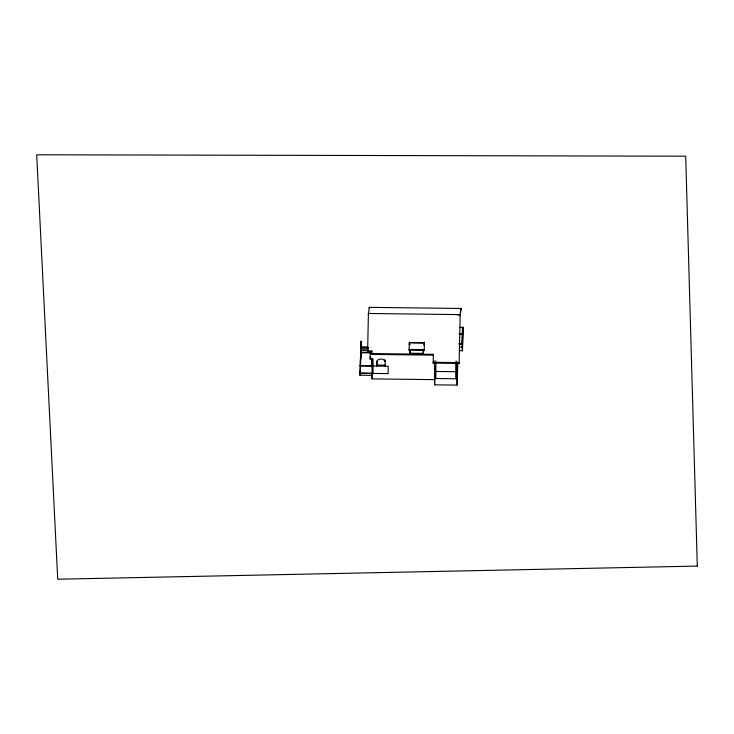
<?xml version="1.0" encoding="UTF-8"?>
<svg xmlns="http://www.w3.org/2000/svg" width="734" height="734" viewBox="0 0 734 734"><rect width="100%" height="100%" fill="white"/><g stroke="black" fill="none" stroke-linecap="round" stroke-linejoin="round"><path stroke-width="1.1" d="M372.129 360.22L372.156 358.632M367.615 351.769L367.615 350.953L371.854 351.008L371.854 351.815L367.615 351.769L368.413 313.482L460.163 314.602L461.062 308.464L369.312 307.353L368.413 314.299L368.413 313.482M371.799 354.394L371.799 353.577L433.344 354.329L433.344 355.146L371.799 354.394L371.854 351.008M410.104 350.008L410.04 353.228L423.289 353.393L423.353 350.173M461.062 308.464L460.163 315.409L460.163 314.602L459.135 363.413L433.17 363.091L433.344 354.329M371.854 375.358L359.926 375.212L361.045 341.273L361.302 346.852M360.009 371.074L359.926 373.267L388.148 373.606L388.148 366.202L359.926 365.862M370.202 358.779L372.055 358.807L372.055 373.267L360.183 373.129L361.302 341.282M359.926 375.212L360.009 373.019M360.366 363.165L360.605 356.596M360.899 349.494L360.963 347.733L368.551 347.824M360.431 366.339L360.678 345.365M373.019 373.423L373.019 358.954L370.193 358.926L370.285 356.495M371.854 358.944L371.854 365.862M434.62 370.725L434.785 366.248L434.785 379.634L371.854 378.872L372.01 374.487M376.891 361.22L376.854 366.064L376.854 361.247A4.441 3.624 2.1 0 1 380.964 359.054A4.441 3.624 2.1 0 1 385.066 361.348L385.102 360.357A4.441 3.624 2.1 0 0 384.699 359.724M424.463 342.228L424.197 350.366L409.086 350.182L409.361 342.044M434.785 373.303L434.592 378.505L457.053 378.781L457.245 362.679M457.842 363.468L457.053 385.111L434.592 384.836L434.785 379.634M460.319 327.566L462.576 327.593L461.98 343.934L458.594 343.897M462.062 348.246L462.576 327.593M459.447 350.659L462.429 350.696L463.044 327.336L460.062 327.3M462.429 350.696L463.044 327.336M459.071 333.777L463.044 333.832M459.19 334.043L462.576 334.089M410.269 342.594L423.518 342.75M459.447 344.163L462.429 344.2M410.223 344.641L409.288 344.631L409.333 342.806L424.435 342.989L424.399 344.815L423.472 344.796M360.944 345.173L360.697 357.752M459.447 347.008L462.429 347.044M367.661 346.925L361.045 346.852L361.045 341.273M360.871 349.017L368.459 349.109M417.765 349.751L423.289 349.824L423.289 353.66L410.04 353.504L410.04 349.659M360.761 350.448L368.349 350.54M360.697 352.283L370.45 352.403M360.678 352.77L370.642 352.889M434.592 361.009L435.858 361.027M455.731 361.266L456.988 361.284M376.891 365.073L385.102 365.174L385.066 366.165L385.102 360.357M360.183 365.725L372.055 365.862M435.858 371.468L456.988 371.725L457.181 366.523L457.245 373.578M457.016 362.642L457.053 385.111M457.016 371L457.08 378.056M459.135 363.413L459.135 362.596L433.17 362.284L433.17 363.091M458.044 314.574L458.044 315.391M456.988 362.862L456.988 378.781M455.759 362.734L455.731 378.762M435.877 362.486L435.858 378.524M434.592 362.624L434.592 384.836M424.197 350.366L424.197 349.613L409.086 349.43L409.086 350.182M372.367 358.293L372.367 364.844M372.294 359.1L372.294 365.66M371.854 373.413L371.854 378.872M370.193 351.797L370.193 358.926M369.312 307.353L369.312 308.161M360.605 354.65L360.605 360.11M697.3 566.088L57.72 579.218L36.7 154.782L685.703 156.195L697.3 566.088"/></g></svg>
